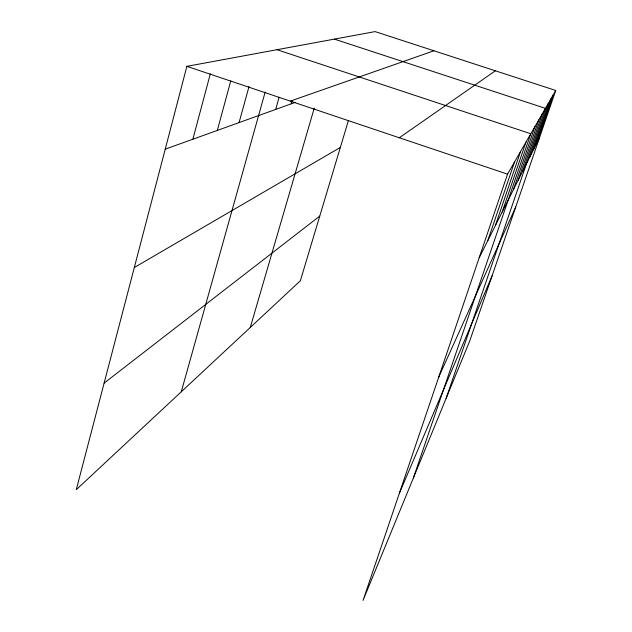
<?xml version="1.0" encoding="UTF-8"?>
<svg xmlns="http://www.w3.org/2000/svg" width="632" height="632" viewBox="0 0 632 632"><rect width="100%" height="100%" fill="white"/><g stroke="black" fill="none" stroke-linecap="round" stroke-linejoin="round"><path stroke-width="0.95" d="M555.726 90.471L507.528 174.148L363.045 600.4L469.758 340.885L555.726 90.471L375.092 31.6L186.875 66.344L76.275 489.682L300.358 280.774L348.358 120.72M192.871 139.214L210.345 73.739M217.313 130.421L230.775 80.872M239.07 122.592L249.048 86.458M181.281 391.785L265.163 92.051M275.671 109.423L279.115 97.249M291.194 103.838L292 101.033M250.288 327.455L314.254 108.104M487.809 240.61L514.472 162.1M495.393 225.513L520.571 151.514M502.132 212.115L525.974 142.129M413.391 477.958L530.793 133.763L277.014 49.707M513.405 189.687L534.996 126.463M518.177 180.207L538.804 119.859M522.514 171.58L542.264 113.855M446.153 398.294L545.424 108.364L334.375 39.121M530.122 156.444L548.323 103.332M533.479 149.768L550.986 98.703M536.576 143.606L553.45 94.429M399.321 493.371L492.059 275.939M438.758 377.035L515.744 206.956M479.19 257.745L539.452 137.887M104.106 383.134L319.752 216.105M399.305 137.768L495.369 70.8M134.316 267.51L340.348 147.446M165.236 149.16L295.626 102.25M290.309 101.12L433.955 50.781M186.875 66.344L507.528 174.148"/></g></svg>
